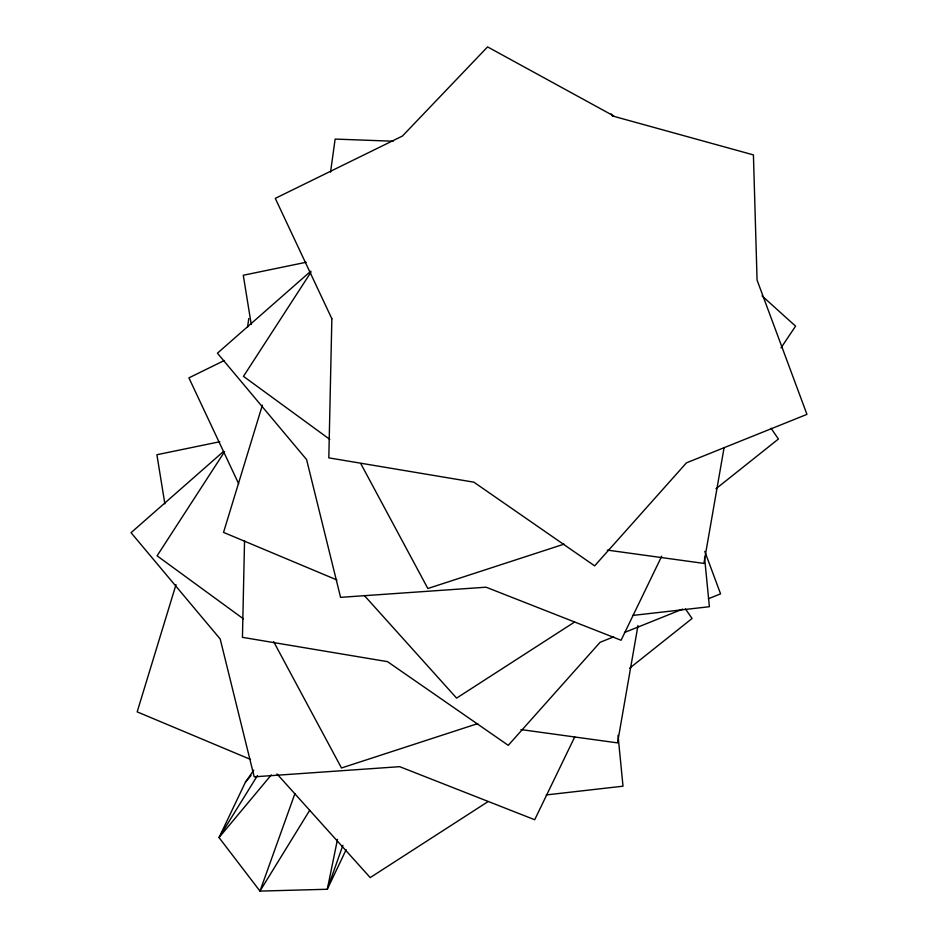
<?xml version="1.0" encoding="UTF-8"?>
<svg xmlns="http://www.w3.org/2000/svg" width="938" height="938" viewBox="0 0 938 938"><rect width="100%" height="100%" fill="white"/><g stroke="black" fill="none" stroke-linecap="round" stroke-linejoin="round"><path stroke-width="1.41" d="M244.548 540.698L242.438 637.336L387.488 661.642L508.267 745.335L600.097 642.307L613.628 636.867M247.562 327.174L248.769 318.557M330.539 172.111L335.136 139.082L393.163 141.216M637.981 625.552L617.532 742.884L520.953 729.576M724.113 447.508L703.899 563.41L607.332 550.102M337.492 839.369L327.303 889.259L259.978 891.1L219.035 837.564L245.416 782.198L253.752 770.18M175.992 584.655L137.171 711.872L250.528 759.428M262.37 405.181L223.537 532.397L336.906 579.954M342.898 845.302L327.303 889.259L346.145 849.711M294.942 793.56L259.978 891.1L309.716 810.268M661.712 556.199L621.073 640.255L486.072 587.2L340.576 597.354L306.585 459.561L217.428 353.204L310.806 271.176M574.701 736.998L534.707 819.73L399.694 766.674L254.198 776.828L220.207 639.036L131.05 532.69L223.326 451.624M257.446 775.597L219.035 837.564L271.293 774.905M310.982 272.149L243.47 376.349L329.789 439.383M224.604 451.624L157.092 555.824L243.423 618.857M781.014 347.857L795.576 326.143L762.055 295.904M245.416 782.198L251.044 775.456M715.964 488.768L778.423 439.031L771.013 428.209M629.586 668.243L692.056 618.505L685.455 608.879M574.525 622.07L456.595 698.118L364.319 595.501M488.147 801.544L370.217 877.593L276.968 773.897M224.311 360.497L188.913 377.862L238.639 483.691M624.462 632.505L682.665 609.102M708.389 598.749L720.572 593.86L704.79 551.38M564.09 544.134L427.857 588.513L360.743 463.536M477.712 723.62L341.479 767.988L273.673 641.721M306.198 262.253L243.282 275.256L251.243 324.396M219.82 441.728L156.904 454.731L164.865 503.87M632.529 615.457L709.386 606.71L704.544 557.266M546.151 794.943L623.008 786.196L618.025 735.286M611.189 113.979L612.807 116.429M331.853 318.756L328.816 457.861L473.854 482.167L594.645 565.86L686.464 462.833L806.95 414.373L757.072 280.087L753.425 154.899L615.07 116.687L487.584 46.9L402.461 136.022L275.28 198.375L331.853 318.756"/></g></svg>
